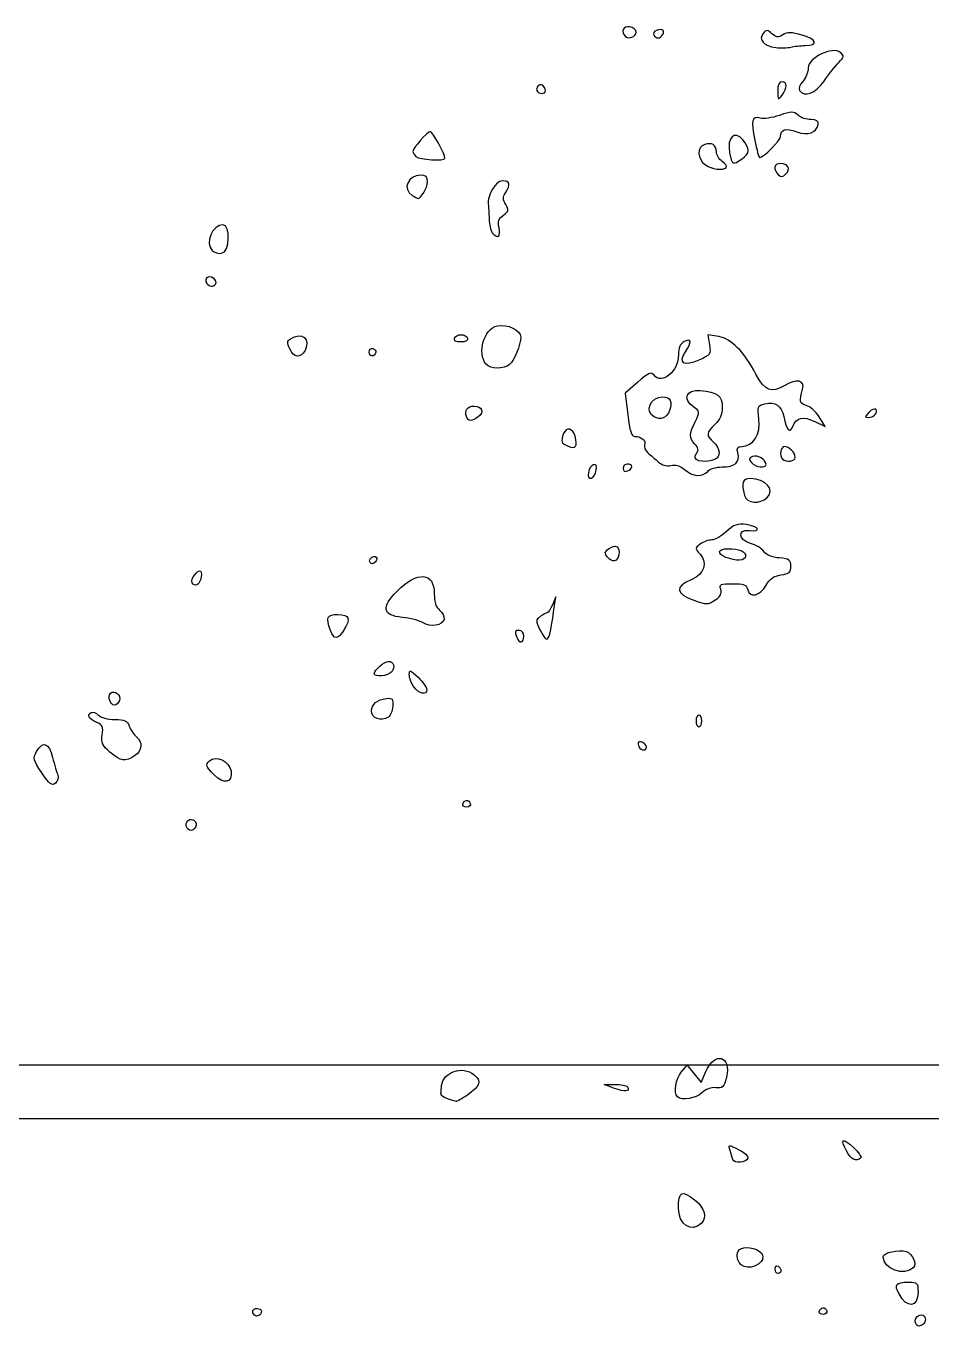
# Model space of a CAD drawing. Header units: centimetres. Extents: x -9.1 to 23.1, y -7.7 to 7.6.
# Drawn here: x 6.627 to 8.654, y 0.932 to 3.842 of the extents above; entities that cross this region are included whole.
import ezdxf

# ---------------------------------------------------------------- set-up
doc = ezdxf.new("R2010")
doc.units = ezdxf.units.CM
doc.header["$MEASUREMENT"] = 0
doc.layers.add('Layer 1', color=7, linetype='Continuous')

msp = doc.modelspace()

# ---------------------------------------------------------------- linework, layer by layer
at = {"layer": 'Layer 1'}
for points, knots in [([(7.9675, 3.81872), (7.95722, 3.829), (7.96332, 3.84157), (7.97762, 3.83954), (7.97762, 3.83954), (7.9857, 3.83839), (7.99232, 3.83308), (7.99232, 3.82774), (7.99232, 3.82774), (7.99232, 3.81736), (7.97512, 3.81111), (7.96751, 3.81872), (7.96751, 3.81872), (7.96751, 3.81872), (7.9675, 3.81872), (7.9675, 3.81872)], [0, 0, 0, 0, 0.2, 0.2, 0.2, 0.2, 0.4, 0.4, 0.4, 0.4, 0.6, 0.6, 0.6, 0.6, 1, 1, 1, 1]), ([(8.03147, 3.82115), (8.02923, 3.82477), (8.03213, 3.82954), (8.0379, 3.83176), (8.0379, 3.83176), (8.05041, 3.83656), (8.05738, 3.83127), (8.05136, 3.82154), (8.05136, 3.82154), (8.04594, 3.81277), (8.03676, 3.81259), (8.03147, 3.82113), (8.03147, 3.82113), (8.03147, 3.82113), (8.03147, 3.82115), (8.03147, 3.82115)], [0, 0, 0, 0, 0.2, 0.2, 0.2, 0.2, 0.4, 0.4, 0.4, 0.4, 0.6, 0.6, 0.6, 0.6, 1, 1, 1, 1]), ([(8.30447, 3.79343), (8.27763, 3.79668), (8.26487, 3.81089), (8.27636, 3.82474), (8.27636, 3.82474), (8.28376, 3.83365), (8.28584, 3.8336), (8.29613, 3.82429), (8.29613, 3.82429), (8.30551, 3.8158), (8.30999, 3.81535), (8.32039, 3.82186), (8.32039, 3.82186), (8.33053, 3.82819), (8.3394, 3.82799), (8.36353, 3.82087), (8.36353, 3.82087), (8.39678, 3.81106), (8.40047, 3.79872), (8.37037, 3.79802), (8.37037, 3.79802), (8.3599, 3.79761), (8.34545, 3.79609), (8.33826, 3.79427), (8.33826, 3.79427), (8.33108, 3.79246), (8.31586, 3.79209), (8.30446, 3.79345), (8.30446, 3.79345), (8.30446, 3.79345), (8.30447, 3.79343), (8.30447, 3.79343)], [0, 0, 0, 0, 0.1111111, 0.1111111, 0.1111111, 0.1111111, 0.2222222, 0.2222222, 0.2222222, 0.2222222, 0.3333333, 0.3333333, 0.3333333, 0.3333333, 0.4444444, 0.4444444, 0.4444444, 0.4444444, 0.5555556, 0.5555556, 0.5555556, 0.5555556, 0.6666667, 0.6666667, 0.6666667, 0.6666667, 0.7777778, 0.7777778, 0.7777778, 0.7777778, 1, 1, 1, 1]), ([(8.35752, 3.6976), (8.35516, 3.70143), (8.35852, 3.71039), (8.365, 3.71754), (8.365, 3.71754), (8.37148, 3.72469), (8.3769, 3.73836), (8.37707, 3.7479), (8.37707, 3.7479), (8.37748, 3.77061), (8.43176, 3.79658), (8.44897, 3.78229), (8.44897, 3.78229), (8.45813, 3.77469), (8.45777, 3.77239), (8.4455, 3.75999), (8.4455, 3.75999), (8.43798, 3.75239), (8.42323, 3.73367), (8.41272, 3.71841), (8.41272, 3.71841), (8.39368, 3.69074), (8.3678, 3.68097), (8.35752, 3.69759), (8.35752, 3.69759), (8.35752, 3.69759), (8.35752, 3.6976), (8.35752, 3.6976)], [0, 0, 0, 0, 0.125, 0.125, 0.125, 0.125, 0.25, 0.25, 0.25, 0.25, 0.375, 0.375, 0.375, 0.375, 0.5, 0.5, 0.5, 0.5, 0.625, 0.625, 0.625, 0.625, 0.75, 0.75, 0.75, 0.75, 1, 1, 1, 1]), ([(7.77121, 3.69485), (7.76621, 3.69985), (7.77176, 3.71027), (7.77943, 3.71027), (7.77943, 3.71027), (7.78243, 3.71027), (7.78657, 3.70586), (7.78864, 3.70047), (7.78864, 3.70047), (7.79237, 3.69076), (7.77947, 3.6866), (7.77122, 3.69485), (7.77122, 3.69485), (7.77122, 3.69485), (7.77121, 3.69485), (7.77121, 3.69485)], [0, 0, 0, 0, 0.2, 0.2, 0.2, 0.2, 0.4, 0.4, 0.4, 0.4, 0.6, 0.6, 0.6, 0.6, 1, 1, 1, 1]), ([(8.30898, 3.69559), (8.30886, 3.7102), (8.31183, 3.71682), (8.31857, 3.71682), (8.31857, 3.71682), (8.33103, 3.71682), (8.33113, 3.70337), (8.31878, 3.68705), (8.31878, 3.68705), (8.30971, 3.67506), (8.30918, 3.67552), (8.30898, 3.6956), (8.30898, 3.6956), (8.30898, 3.6956), (8.30898, 3.69559), (8.30898, 3.69559)], [0, 0, 0, 0, 0.2, 0.2, 0.2, 0.2, 0.4, 0.4, 0.4, 0.4, 0.6, 0.6, 0.6, 0.6, 1, 1, 1, 1]), ([(8.25764, 3.58635), (8.24869, 3.6297), (8.25153, 3.64094), (8.26996, 3.63509), (8.26996, 3.63509), (8.27669, 3.63295), (8.29594, 3.63587), (8.31274, 3.64157), (8.31274, 3.64157), (8.3402, 3.6509), (8.3444, 3.65093), (8.35435, 3.64198), (8.35435, 3.64198), (8.36044, 3.63647), (8.37348, 3.63196), (8.38334, 3.63196), (8.38334, 3.63196), (8.39647, 3.63196), (8.4007, 3.62908), (8.39915, 3.62123), (8.39915, 3.62123), (8.39535, 3.60194), (8.37708, 3.59563), (8.35165, 3.60483), (8.35165, 3.60483), (8.32618, 3.61404), (8.3154, 3.61082), (8.3154, 3.59402), (8.3154, 3.59402), (8.3154, 3.58514), (8.27702, 3.54705), (8.26807, 3.54705), (8.26807, 3.54705), (8.2668, 3.54705), (8.2621, 3.56475), (8.25764, 3.58639), (8.25764, 3.58639), (8.25764, 3.58639), (8.25764, 3.58635), (8.25764, 3.58635)], [0, 0, 0, 0, 0.0909091, 0.0909091, 0.0909091, 0.0909091, 0.1818182, 0.1818182, 0.1818182, 0.1818182, 0.2727273, 0.2727273, 0.2727273, 0.2727273, 0.3636364, 0.3636364, 0.3636364, 0.3636364, 0.4545455, 0.4545455, 0.4545455, 0.4545455, 0.5454545, 0.5454545, 0.5454545, 0.5454545, 0.6363636, 0.6363636, 0.6363636, 0.6363636, 0.7272727, 0.7272727, 0.7272727, 0.7272727, 0.8181818, 0.8181818, 0.8181818, 0.8181818, 1, 1, 1, 1]), ([(8.20136, 3.55771), (8.19489, 3.59218), (8.21244, 3.60962), (8.23092, 3.58708), (8.23092, 3.58708), (8.24733, 3.56706), (8.24688, 3.55658), (8.22905, 3.54409), (8.22905, 3.54409), (8.20865, 3.5298), (8.2064, 3.53091), (8.20137, 3.55771), (8.20137, 3.55771), (8.20137, 3.55771), (8.20136, 3.55771), (8.20136, 3.55771)], [0, 0, 0, 0, 0.2, 0.2, 0.2, 0.2, 0.4, 0.4, 0.4, 0.4, 0.6, 0.6, 0.6, 0.6, 1, 1, 1, 1]), ([(7.49929, 3.54932), (7.49555, 3.55307), (7.49248, 3.55825), (7.49248, 3.56085), (7.49248, 3.56085), (7.49248, 3.56794), (7.52548, 3.60576), (7.53167, 3.60576), (7.53167, 3.60576), (7.53657, 3.60576), (7.56433, 3.55456), (7.56433, 3.54551), (7.56433, 3.54551), (7.56433, 3.53879), (7.50643, 3.54218), (7.49929, 3.5493), (7.49929, 3.5493), (7.49929, 3.5493), (7.49929, 3.54932), (7.49929, 3.54932)], [0, 0, 0, 0, 0.1666667, 0.1666667, 0.1666667, 0.1666667, 0.3333333, 0.3333333, 0.3333333, 0.3333333, 0.5, 0.5, 0.5, 0.5, 0.6666667, 0.6666667, 0.6666667, 0.6666667, 1, 1, 1, 1]), ([(8.14701, 3.53103), (8.12863, 3.5439), (8.12773, 3.57072), (8.1455, 3.57636), (8.1455, 3.57636), (8.16211, 3.58163), (8.17168, 3.57566), (8.17168, 3.56004), (8.17168, 3.56004), (8.17168, 3.55327), (8.17754, 3.54363), (8.1847, 3.53861), (8.1847, 3.53861), (8.19186, 3.5336), (8.19578, 3.52755), (8.19341, 3.52518), (8.19341, 3.52518), (8.18579, 3.51756), (8.16195, 3.52056), (8.14701, 3.53103)], [0, 0, 0, 0, 0.1666667, 0.1666667, 0.1666667, 0.1666667, 0.3333333, 0.3333333, 0.3333333, 0.3333333, 0.5, 0.5, 0.5, 0.5, 0.6666667, 0.6666667, 0.6666667, 0.6666667, 1, 1, 1, 1]), ([(8.31019, 3.50906), (8.29825, 3.521), (8.30074, 3.53393), (8.31498, 3.53393), (8.31498, 3.53393), (8.33215, 3.53393), (8.33856, 3.52167), (8.32729, 3.5104), (8.32729, 3.5104), (8.32009, 3.5032), (8.31635, 3.50291), (8.31019, 3.50908), (8.31019, 3.50908), (8.31019, 3.50908), (8.31019, 3.50906), (8.31019, 3.50906)], [0, 0, 0, 0, 0.2, 0.2, 0.2, 0.2, 0.4, 0.4, 0.4, 0.4, 0.6, 0.6, 0.6, 0.6, 1, 1, 1, 1]), ([(7.49083, 3.46261), (7.46792, 3.47595), (7.4815, 3.5078), (7.5101, 3.5078), (7.5101, 3.5078), (7.52165, 3.5078), (7.52512, 3.50414), (7.52512, 3.49194), (7.52512, 3.49194), (7.52512, 3.47962), (7.51013, 3.45461), (7.50343, 3.45575), (7.50343, 3.45575), (7.50279, 3.45575), (7.49712, 3.45896), (7.49083, 3.46261)], [0, 0, 0, 0, 0.2, 0.2, 0.2, 0.2, 0.4, 0.4, 0.4, 0.4, 0.6, 0.6, 0.6, 0.6, 1, 1, 1, 1]), ([(7.67022, 3.37881), (7.66653, 3.3833), (7.66328, 3.39726), (7.663, 3.40983), (7.663, 3.40983), (7.66271, 3.4224), (7.66194, 3.4371), (7.66126, 3.44249), (7.66126, 3.44249), (7.65865, 3.46333), (7.67778, 3.49474), (7.6931, 3.49474), (7.6931, 3.49474), (7.70988, 3.49474), (7.71175, 3.48751), (7.69989, 3.46852), (7.69989, 3.46852), (7.69339, 3.45812), (7.69349, 3.45282), (7.70037, 3.4418), (7.70037, 3.4418), (7.7079, 3.42975), (7.70724, 3.42686), (7.69503, 3.4183), (7.69503, 3.4183), (7.68412, 3.41066), (7.68201, 3.40444), (7.68527, 3.38959), (7.68527, 3.38959), (7.68959, 3.36991), (7.682, 3.36447), (7.67022, 3.3788), (7.67022, 3.3788), (7.67022, 3.3788), (7.67022, 3.37881), (7.67022, 3.37881)], [0, 0, 0, 0, 0.1, 0.1, 0.1, 0.1, 0.2, 0.2, 0.2, 0.2, 0.3, 0.3, 0.3, 0.3, 0.4, 0.4, 0.4, 0.4, 0.5, 0.5, 0.5, 0.5, 0.6, 0.6, 0.6, 0.6, 0.7, 0.7, 0.7, 0.7, 0.8, 0.8, 0.8, 0.8, 1, 1, 1, 1]), ([(7.04336, 3.33905), (7.02694, 3.35547), (7.04383, 3.39677), (7.06698, 3.39677), (7.06698, 3.39677), (7.08514, 3.39677), (7.08285, 3.33546), (7.06459, 3.33284), (7.06459, 3.33284), (7.05736, 3.33181), (7.04781, 3.33461), (7.04336, 3.33905)], [0, 0, 0, 0, 0.25, 0.25, 0.25, 0.25, 0.5, 0.5, 0.5, 0.5, 1, 1, 1, 1]), ([(7.05107, 3.26424), (7.05304, 3.26741), (7.05053, 3.27345), (7.04551, 3.27762), (7.04551, 3.27762), (7.03533, 3.28607), (7.0249, 3.27634), (7.03194, 3.26498), (7.03194, 3.26498), (7.03694, 3.25689), (7.04631, 3.25653), (7.05108, 3.26424), (7.05108, 3.26424), (7.05108, 3.26424), (7.05107, 3.26424), (7.05107, 3.26424)], [0, 0, 0, 0, 0.2, 0.2, 0.2, 0.2, 0.4, 0.4, 0.4, 0.4, 0.6, 0.6, 0.6, 0.6, 1, 1, 1, 1]), ([(7.70898, 3.08403), (7.71909, 3.09211), (7.73392, 3.12853), (7.73392, 3.14527), (7.73392, 3.14527), (7.73392, 3.16079), (7.70365, 3.17539), (7.68154, 3.17054), (7.68154, 3.17054), (7.65145, 3.16393), (7.63567, 3.1096), (7.65654, 3.08447), (7.65654, 3.08447), (7.66557, 3.07358), (7.6956, 3.07333), (7.70898, 3.08402), (7.70898, 3.08402), (7.70898, 3.08402), (7.70898, 3.08403), (7.70898, 3.08403)], [0, 0, 0, 0, 0.1666667, 0.1666667, 0.1666667, 0.1666667, 0.3333333, 0.3333333, 0.3333333, 0.3333333, 0.5, 0.5, 0.5, 0.5, 0.6666667, 0.6666667, 0.6666667, 0.6666667, 1, 1, 1, 1]), ([(7.25113, 3.11559), (7.26477, 3.14108), (7.244, 3.15766), (7.21857, 3.14157), (7.21857, 3.14157), (7.21094, 3.13674), (7.2106, 3.13241), (7.2168, 3.11881), (7.2168, 3.11881), (7.22604, 3.09853), (7.24124, 3.0971), (7.25113, 3.1156), (7.25113, 3.1156), (7.25113, 3.1156), (7.25113, 3.11559), (7.25113, 3.11559)], [0, 0, 0, 0, 0.2, 0.2, 0.2, 0.2, 0.4, 0.4, 0.4, 0.4, 0.6, 0.6, 0.6, 0.6, 1, 1, 1, 1]), ([(7.615, 3.14263), (7.6135, 3.14712), (7.60689, 3.15079), (7.6003, 3.15079), (7.6003, 3.15079), (7.59371, 3.15079), (7.5871, 3.14713), (7.5856, 3.14263), (7.5856, 3.14263), (7.58387, 3.13746), (7.58926, 3.13447), (7.6003, 3.13447), (7.6003, 3.13447), (7.61133, 3.13447), (7.61672, 3.13748), (7.615, 3.14263)], [0, 0, 0, 0, 0.2, 0.2, 0.2, 0.2, 0.4, 0.4, 0.4, 0.4, 0.6, 0.6, 0.6, 0.6, 1, 1, 1, 1]), ([(8.10034, 2.84877), (8.08994, 2.85742), (8.07922, 2.86071), (8.06942, 2.85825), (8.06942, 2.85825), (8.0599, 2.85586), (8.04977, 2.8587), (8.04172, 2.86601), (8.04172, 2.86601), (8.03474, 2.87235), (8.02421, 2.88151), (8.01832, 2.88637), (8.01832, 2.88637), (8.01243, 2.89123), (8.00915, 2.89922), (8.01103, 2.90412), (8.01103, 2.90412), (8.01477, 2.91386), (8.00433, 2.92281), (7.9889, 2.92308), (7.9889, 2.92308), (7.98163, 2.92308), (7.97757, 2.93576), (7.97318, 2.97165), (7.97318, 2.97165), (7.97318, 2.97165), (7.96725, 3.02005), (7.96725, 3.02005), (7.96725, 3.02005), (7.96725, 3.02005), (7.99604, 3.04484), (7.99604, 3.04484), (7.99604, 3.04484), (8.02024, 3.06568), (8.02598, 3.06811), (8.03208, 3.06012), (8.03208, 3.06012), (8.0493, 3.03754), (8.08688, 3.06872), (8.08688, 3.1056), (8.08688, 3.1056), (8.08688, 3.12184), (8.09069, 3.13057), (8.09994, 3.13552), (8.09994, 3.13552), (8.11638, 3.14432), (8.11729, 3.13507), (8.10223, 3.11209), (8.10223, 3.11209), (8.08569, 3.08684), (8.09883, 3.07895), (8.13262, 3.09386), (8.13262, 3.09386), (8.15841, 3.10524), (8.15973, 3.10714), (8.15634, 3.12805), (8.15634, 3.12805), (8.15634, 3.12805), (8.15275, 3.1502), (8.15275, 3.1502), (8.15275, 3.1502), (8.15275, 3.1502), (8.17696, 3.14637), (8.17696, 3.14637), (8.17696, 3.14637), (8.20464, 3.14199), (8.23437, 3.11202), (8.26012, 3.06253), (8.26012, 3.06253), (8.2796, 3.0251), (8.29519, 3.01897), (8.32463, 3.03716), (8.32463, 3.03716), (8.35101, 3.05346), (8.37087, 3.04915), (8.36456, 3.02849), (8.36456, 3.02849), (8.35655, 3.00224), (8.35799, 2.99599), (8.37289, 2.99229), (8.37289, 2.99229), (8.38112, 2.99023), (8.39398, 2.97889), (8.40147, 2.96706), (8.40147, 2.96706), (8.40147, 2.96706), (8.41508, 2.94555), (8.41508, 2.94555), (8.41508, 2.94555), (8.41508, 2.94555), (8.39199, 2.95656), (8.39199, 2.95656), (8.39199, 2.95656), (8.36549, 2.9692), (8.35009, 2.96565), (8.34251, 2.94515), (8.34251, 2.94515), (8.33627, 2.92828), (8.32881, 2.9367), (8.32245, 2.96779), (8.32245, 2.96779), (8.31747, 2.99213), (8.30317, 3.00162), (8.28019, 2.99585), (8.28019, 2.99585), (8.2633, 2.99161), (8.26269, 2.99005), (8.26691, 2.96187), (8.26691, 2.96187), (8.27184, 2.92901), (8.25404, 2.90041), (8.22866, 2.90041), (8.22866, 2.90041), (8.21881, 2.90041), (8.21681, 2.8972), (8.21973, 2.88605), (8.21973, 2.88605), (8.2251, 2.8655), (8.21307, 2.85469), (8.18484, 2.85469), (8.18484, 2.85469), (8.17101, 2.85469), (8.15677, 2.85042), (8.15218, 2.84489), (8.15218, 2.84489), (8.14096, 2.83137), (8.11931, 2.83299), (8.10034, 2.84876), (8.10034, 2.84876), (8.10034, 2.84876), (8.10034, 2.84877), (8.10034, 2.84877)], [0, 0, 0, 0, 0.0294118, 0.0294118, 0.0294118, 0.0294118, 0.0588235, 0.0588235, 0.0588235, 0.0588235, 0.0882353, 0.0882353, 0.0882353, 0.0882353, 0.1176471, 0.1176471, 0.1176471, 0.1176471, 0.1470588, 0.1470588, 0.1470588, 0.1470588, 0.1764706, 0.1764706, 0.1764706, 0.1764706, 0.2058824, 0.2058824, 0.2058824, 0.2058824, 0.2352941, 0.2352941, 0.2352941, 0.2352941, 0.2647059, 0.2647059, 0.2647059, 0.2647059, 0.2941176, 0.2941176, 0.2941176, 0.2941176, 0.3235294, 0.3235294, 0.3235294, 0.3235294, 0.3529412, 0.3529412, 0.3529412, 0.3529412, 0.3823529, 0.3823529, 0.3823529, 0.3823529, 0.4117647, 0.4117647, 0.4117647, 0.4117647, 0.4411765, 0.4411765, 0.4411765, 0.4411765, 0.4705882, 0.4705882, 0.4705882, 0.4705882, 0.5, 0.5, 0.5, 0.5, 0.5294118, 0.5294118, 0.5294118, 0.5294118, 0.5588235, 0.5588235, 0.5588235, 0.5588235, 0.5882353, 0.5882353, 0.5882353, 0.5882353, 0.6176471, 0.6176471, 0.6176471, 0.6176471, 0.6470588, 0.6470588, 0.6470588, 0.6470588, 0.6764706, 0.6764706, 0.6764706, 0.6764706, 0.7058824, 0.7058824, 0.7058824, 0.7058824, 0.7352941, 0.7352941, 0.7352941, 0.7352941, 0.7647059, 0.7647059, 0.7647059, 0.7647059, 0.7941176, 0.7941176, 0.7941176, 0.7941176, 0.8235294, 0.8235294, 0.8235294, 0.8235294, 0.8529412, 0.8529412, 0.8529412, 0.8529412, 0.8823529, 0.8823529, 0.8823529, 0.8823529, 0.9117647, 0.9117647, 0.9117647, 0.9117647, 0.9411765, 0.9411765, 0.9411765, 0.9411765, 1, 1, 1, 1]), ([(7.40924, 3.11127), (7.41014, 3.11456), (7.4072, 3.11848), (7.40271, 3.11998), (7.40271, 3.11998), (7.39822, 3.12146), (7.39455, 3.1178), (7.39455, 3.11182), (7.39455, 3.11182), (7.39455, 3.10076), (7.40626, 3.10033), (7.40925, 3.11128), (7.40925, 3.11128), (7.40925, 3.11128), (7.40924, 3.11127), (7.40924, 3.11127)], [0, 0, 0, 0, 0.2, 0.2, 0.2, 0.2, 0.4, 0.4, 0.4, 0.4, 0.6, 0.6, 0.6, 0.6, 1, 1, 1, 1]), ([(8.16797, 2.8717), (8.18224, 2.87718), (8.1809, 2.89602), (8.16524, 2.91019), (8.16524, 2.91019), (8.14826, 2.92555), (8.14877, 2.93166), (8.1685, 2.94995), (8.1685, 2.94995), (8.17995, 2.96056), (8.18483, 2.97194), (8.18483, 2.98802), (8.18483, 2.98802), (8.18483, 3.01451), (8.17428, 3.02255), (8.13546, 3.02568), (8.13546, 3.02568), (8.10405, 3.02819), (8.09526, 3.00694), (8.12042, 2.98932), (8.12042, 2.98932), (8.1348, 2.97925), (8.13488, 2.97851), (8.12406, 2.95581), (8.12406, 2.95581), (8.11031, 2.92699), (8.11027, 2.92075), (8.12369, 2.90592), (8.12369, 2.90592), (8.13181, 2.89694), (8.13261, 2.89196), (8.12701, 2.88521), (8.12701, 2.88521), (8.1143, 2.86989), (8.14063, 2.8612), (8.16797, 2.87169), (8.16797, 2.87169), (8.16797, 2.87169), (8.16797, 2.8717), (8.16797, 2.8717)], [0, 0, 0, 0, 0.0909091, 0.0909091, 0.0909091, 0.0909091, 0.1818182, 0.1818182, 0.1818182, 0.1818182, 0.2727273, 0.2727273, 0.2727273, 0.2727273, 0.3636364, 0.3636364, 0.3636364, 0.3636364, 0.4545455, 0.4545455, 0.4545455, 0.4545455, 0.5454545, 0.5454545, 0.5454545, 0.5454545, 0.6363636, 0.6363636, 0.6363636, 0.6363636, 0.7272727, 0.7272727, 0.7272727, 0.7272727, 0.8181818, 0.8181818, 0.8181818, 0.8181818, 1, 1, 1, 1]), ([(8.06696, 2.98131), (8.07407, 3.00044), (8.06845, 3.01142), (8.05155, 3.01142), (8.05155, 3.01142), (8.02391, 3.01142), (8.01024, 2.97921), (8.03259, 2.96671), (8.03259, 2.96671), (8.04715, 2.95856), (8.06063, 2.96428), (8.06696, 2.98131)], [0, 0, 0, 0, 0.25, 0.25, 0.25, 0.25, 0.5, 0.5, 0.5, 0.5, 1, 1, 1, 1]), ([(7.63888, 2.96706), (7.65279, 2.97723), (7.64731, 2.99091), (7.62933, 2.99091), (7.62933, 2.99091), (7.61465, 2.99091), (7.6072, 2.98082), (7.61222, 2.96774), (7.61222, 2.96774), (7.61675, 2.95594), (7.62344, 2.95577), (7.63888, 2.96708), (7.63888, 2.96708), (7.63888, 2.96708), (7.63888, 2.96706), (7.63888, 2.96706)], [0, 0, 0, 0, 0.2, 0.2, 0.2, 0.2, 0.4, 0.4, 0.4, 0.4, 0.6, 0.6, 0.6, 0.6, 1, 1, 1, 1]), ([(8.51302, 2.97675), (8.51909, 2.98282), (8.5259, 2.98596), (8.52814, 2.98372), (8.52814, 2.98372), (8.53457, 2.97729), (8.5247, 2.96571), (8.51279, 2.96571), (8.51279, 2.96571), (8.50282, 2.96571), (8.50284, 2.96657), (8.51304, 2.97675), (8.51304, 2.97675), (8.51304, 2.97675), (8.51302, 2.97675), (8.51302, 2.97675)], [0, 0, 0, 0, 0.2, 0.2, 0.2, 0.2, 0.4, 0.4, 0.4, 0.4, 0.6, 0.6, 0.6, 0.6, 1, 1, 1, 1]), ([(7.8403, 2.90098), (7.82496, 2.90675), (7.82296, 2.91202), (7.82957, 2.92926), (7.82957, 2.92926), (7.8356, 2.94498), (7.85098, 2.94159), (7.85551, 2.92354), (7.85551, 2.92354), (7.86128, 2.90054), (7.85728, 2.8946), (7.8403, 2.90098)], [0, 0, 0, 0, 0.25, 0.25, 0.25, 0.25, 0.5, 0.5, 0.5, 0.5, 1, 1, 1, 1]), ([(8.25021, 2.8644), (8.24367, 2.87227), (8.24416, 2.87489), (8.25276, 2.87819), (8.25276, 2.87819), (8.26352, 2.88232), (8.2828, 2.87091), (8.2828, 2.86041), (8.2828, 2.86041), (8.2828, 2.851), (8.2589, 2.85392), (8.25021, 2.8644)], [0, 0, 0, 0, 0.25, 0.25, 0.25, 0.25, 0.5, 0.5, 0.5, 0.5, 1, 1, 1, 1]), ([(8.31981, 2.87209), (8.31214, 2.87976), (8.31516, 2.90039), (8.32395, 2.90039), (8.32395, 2.90039), (8.33487, 2.90039), (8.34812, 2.88715), (8.34812, 2.87622), (8.34812, 2.87622), (8.34812, 2.86743), (8.32749, 2.86441), (8.31982, 2.87208), (8.31982, 2.87208), (8.31982, 2.87208), (8.31981, 2.87209), (8.31981, 2.87209)], [0, 0, 0, 0, 0.2, 0.2, 0.2, 0.2, 0.4, 0.4, 0.4, 0.4, 0.6, 0.6, 0.6, 0.6, 1, 1, 1, 1]), ([(7.88548, 2.84201), (7.88668, 2.85021), (7.89158, 2.85821), (7.89638, 2.85979), (7.89638, 2.85979), (7.9023, 2.86172), (7.90439, 2.8579), (7.90291, 2.84775), (7.90291, 2.84775), (7.90171, 2.83955), (7.89681, 2.83155), (7.89201, 2.82996), (7.89201, 2.82996), (7.88609, 2.82803), (7.884, 2.83185), (7.88548, 2.842), (7.88548, 2.842), (7.88548, 2.842), (7.88548, 2.84201), (7.88548, 2.84201)], [0, 0, 0, 0, 0.1666667, 0.1666667, 0.1666667, 0.1666667, 0.3333333, 0.3333333, 0.3333333, 0.3333333, 0.5, 0.5, 0.5, 0.5, 0.6666667, 0.6666667, 0.6666667, 0.6666667, 1, 1, 1, 1]), ([(7.96277, 2.85162), (7.96277, 2.8569), (7.96718, 2.86121), (7.97257, 2.86121), (7.97257, 2.86121), (7.97796, 2.86121), (7.98237, 2.85858), (7.98237, 2.85538), (7.98237, 2.85538), (7.98237, 2.85217), (7.97796, 2.84786), (7.97257, 2.84579), (7.97257, 2.84579), (7.9666, 2.84348), (7.96277, 2.84579), (7.96277, 2.85162)], [0, 0, 0, 0, 0.2, 0.2, 0.2, 0.2, 0.4, 0.4, 0.4, 0.4, 0.6, 0.6, 0.6, 0.6, 1, 1, 1, 1]), ([(8.23467, 2.791), (8.22689, 2.82004), (8.22975, 2.82856), (8.24731, 2.82856), (8.24731, 2.82856), (8.28196, 2.82856), (8.30357, 2.80454), (8.28532, 2.78629), (8.28532, 2.78629), (8.26961, 2.77058), (8.23938, 2.7734), (8.23466, 2.791), (8.23466, 2.791), (8.23466, 2.791), (8.23467, 2.791), (8.23467, 2.791)], [0, 0, 0, 0, 0.2, 0.2, 0.2, 0.2, 0.4, 0.4, 0.4, 0.4, 0.6, 0.6, 0.6, 0.6, 1, 1, 1, 1]), ([(8.1215, 2.55637), (8.07954, 2.57173), (8.07793, 2.58677), (8.11653, 2.60289), (8.11653, 2.60289), (8.14449, 2.61457), (8.15284, 2.64003), (8.13514, 2.65959), (8.13514, 2.65959), (8.12333, 2.67264), (8.12334, 2.67321), (8.13562, 2.68218), (8.13562, 2.68218), (8.14254, 2.68724), (8.15412, 2.69139), (8.16135, 2.69139), (8.16135, 2.69139), (8.16857, 2.69139), (8.18344, 2.69983), (8.19439, 2.71014), (8.19439, 2.71014), (8.21096, 2.72576), (8.21839, 2.72837), (8.23879, 2.72575), (8.23879, 2.72575), (8.26666, 2.72217), (8.27285, 2.70948), (8.24532, 2.71237), (8.24532, 2.71237), (8.2179, 2.71525), (8.22042, 2.69075), (8.24829, 2.68353), (8.24829, 2.68353), (8.2598, 2.68052), (8.27316, 2.67249), (8.27796, 2.66563), (8.27796, 2.66563), (8.28346, 2.65778), (8.29628, 2.65237), (8.31254, 2.65104), (8.31254, 2.65104), (8.33519, 2.64919), (8.33838, 2.64691), (8.33838, 2.6326), (8.33838, 2.6326), (8.33838, 2.619), (8.33465, 2.61573), (8.31602, 2.61301), (8.31602, 2.61301), (8.29975, 2.61062), (8.29073, 2.60441), (8.28287, 2.59015), (8.28287, 2.59015), (8.26974, 2.56631), (8.24693, 2.56067), (8.24187, 2.58001), (8.24187, 2.58001), (8.23897, 2.59111), (8.23313, 2.59341), (8.20792, 2.59341), (8.20792, 2.59341), (8.1809, 2.59341), (8.17793, 2.59201), (8.18145, 2.5809), (8.18145, 2.5809), (8.18417, 2.57234), (8.18076, 2.56513), (8.17064, 2.55804), (8.17064, 2.55804), (8.15359, 2.54609), (8.14985, 2.54596), (8.1215, 2.55635), (8.1215, 2.55635), (8.1215, 2.55635), (8.1215, 2.55637), (8.1215, 2.55637)], [0, 0, 0, 0, 0.05, 0.05, 0.05, 0.05, 0.1, 0.1, 0.1, 0.1, 0.15, 0.15, 0.15, 0.15, 0.2, 0.2, 0.2, 0.2, 0.25, 0.25, 0.25, 0.25, 0.3, 0.3, 0.3, 0.3, 0.35, 0.35, 0.35, 0.35, 0.4, 0.4, 0.4, 0.4, 0.45, 0.45, 0.45, 0.45, 0.5, 0.5, 0.5, 0.5, 0.55, 0.55, 0.55, 0.55, 0.6, 0.6, 0.6, 0.6, 0.65, 0.65, 0.65, 0.65, 0.7, 0.7, 0.7, 0.7, 0.75, 0.75, 0.75, 0.75, 0.8, 0.8, 0.8, 0.8, 0.85, 0.85, 0.85, 0.85, 0.9, 0.9, 0.9, 0.9, 1, 1, 1, 1]), ([(7.95373, 2.6582), (7.95712, 2.67569), (7.94607, 2.68284), (7.93179, 2.67239), (7.93179, 2.67239), (7.92109, 2.66456), (7.92058, 2.66176), (7.92822, 2.65255), (7.92822, 2.65255), (7.9389, 2.63968), (7.95064, 2.64227), (7.95373, 2.65819), (7.95373, 2.65819), (7.95373, 2.65819), (7.95373, 2.6582), (7.95373, 2.6582)], [0, 0, 0, 0, 0.2, 0.2, 0.2, 0.2, 0.4, 0.4, 0.4, 0.4, 0.6, 0.6, 0.6, 0.6, 1, 1, 1, 1]), ([(7.4107, 2.6526), (7.40448, 2.65882), (7.392, 2.64873), (7.39664, 2.64124), (7.39664, 2.64124), (7.3994, 2.63678), (7.40305, 2.63689), (7.40774, 2.64165), (7.40774, 2.64165), (7.41159, 2.64548), (7.41292, 2.65045), (7.4107, 2.65267), (7.4107, 2.65267), (7.4107, 2.65267), (7.4107, 2.6526), (7.4107, 2.6526)], [0, 0, 0, 0, 0.2, 0.2, 0.2, 0.2, 0.4, 0.4, 0.4, 0.4, 0.6, 0.6, 0.6, 0.6, 1, 1, 1, 1]), ([(8.23714, 2.65478), (8.23714, 2.66577), (8.22307, 2.67181), (8.19742, 2.67181), (8.19742, 2.67181), (8.1748, 2.67181), (8.17232, 2.66076), (8.19306, 2.65242), (8.19306, 2.65242), (8.21554, 2.64338), (8.23714, 2.64454), (8.23714, 2.65477), (8.23714, 2.65477), (8.23714, 2.65477), (8.23714, 2.65478), (8.23714, 2.65478)], [0, 0, 0, 0, 0.2, 0.2, 0.2, 0.2, 0.4, 0.4, 0.4, 0.4, 0.6, 0.6, 0.6, 0.6, 1, 1, 1, 1]), ([(7.01773, 2.60355), (7.0201, 2.611), (7.02005, 2.61908), (7.01765, 2.6215), (7.01765, 2.6215), (7.01195, 2.6272), (6.99407, 2.60287), (6.99859, 2.59556), (6.99859, 2.59556), (7.00458, 2.58587), (7.01329, 2.58951), (7.01775, 2.60355), (7.01775, 2.60355), (7.01775, 2.60355), (7.01773, 2.60355), (7.01773, 2.60355)], [0, 0, 0, 0, 0.2, 0.2, 0.2, 0.2, 0.4, 0.4, 0.4, 0.4, 0.6, 0.6, 0.6, 0.6, 1, 1, 1, 1]), ([(7.56215, 2.51375), (7.56339, 2.5203), (7.55901, 2.52963), (7.55241, 2.53446), (7.55241, 2.53446), (7.54405, 2.54058), (7.54041, 2.5516), (7.54041, 2.5708), (7.54041, 2.5708), (7.54041, 2.61976), (7.50276, 2.62246), (7.45709, 2.57679), (7.45709, 2.57679), (7.42092, 2.54062), (7.42444, 2.52263), (7.46857, 2.51797), (7.46857, 2.51797), (7.48653, 2.51608), (7.5071, 2.51095), (7.51429, 2.50659), (7.51429, 2.50659), (7.53281, 2.49534), (7.55942, 2.49933), (7.56216, 2.51376), (7.56216, 2.51376), (7.56216, 2.51376), (7.56215, 2.51375), (7.56215, 2.51375)], [0, 0, 0, 0, 0.125, 0.125, 0.125, 0.125, 0.25, 0.25, 0.25, 0.25, 0.375, 0.375, 0.375, 0.375, 0.5, 0.5, 0.5, 0.5, 0.625, 0.625, 0.625, 0.625, 0.75, 0.75, 0.75, 0.75, 1, 1, 1, 1]), ([(7.77691, 2.49046), (7.76711, 2.51011), (7.76716, 2.51216), (7.77768, 2.51985), (7.77768, 2.51985), (7.7839, 2.5244), (7.7908, 2.52812), (7.79301, 2.52812), (7.79301, 2.52812), (7.79522, 2.52812), (7.80042, 2.5362), (7.80457, 2.54608), (7.80457, 2.54608), (7.80457, 2.54608), (7.8121, 2.56404), (7.8121, 2.56404), (7.8121, 2.56404), (7.8121, 2.56404), (7.80944, 2.54445), (7.80944, 2.54445), (7.80944, 2.54445), (7.798, 2.46014), (7.79474, 2.45472), (7.77691, 2.49046)], [0, 0, 0, 0, 0.1428571, 0.1428571, 0.1428571, 0.1428571, 0.2857143, 0.2857143, 0.2857143, 0.2857143, 0.4285714, 0.4285714, 0.4285714, 0.4285714, 0.5714286, 0.5714286, 0.5714286, 0.5714286, 0.7142857, 0.7142857, 0.7142857, 0.7142857, 1, 1, 1, 1]), ([(7.33707, 2.48836), (7.35416, 2.51445), (7.35073, 2.52451), (7.32476, 2.52451), (7.32476, 2.52451), (7.30005, 2.52451), (7.29715, 2.51826), (7.30827, 2.48901), (7.30827, 2.48901), (7.31625, 2.46802), (7.32363, 2.46785), (7.33707, 2.48835), (7.33707, 2.48835), (7.33707, 2.48835), (7.33707, 2.48836), (7.33707, 2.48836)], [0, 0, 0, 0, 0.2, 0.2, 0.2, 0.2, 0.4, 0.4, 0.4, 0.4, 0.6, 0.6, 0.6, 0.6, 1, 1, 1, 1]), ([(7.72514, 2.47314), (7.71954, 2.48774), (7.71998, 2.48894), (7.73097, 2.48894), (7.73097, 2.48894), (7.73641, 2.48894), (7.74077, 2.48313), (7.74077, 2.47588), (7.74077, 2.47588), (7.74077, 2.46031), (7.73074, 2.45856), (7.72514, 2.47316), (7.72514, 2.47316), (7.72514, 2.47316), (7.72514, 2.47314), (7.72514, 2.47314)], [0, 0, 0, 0, 0.2, 0.2, 0.2, 0.2, 0.4, 0.4, 0.4, 0.4, 0.6, 0.6, 0.6, 0.6, 1, 1, 1, 1]), ([(7.44517, 2.39656), (7.45364, 2.40676), (7.44927, 2.4197), (7.43737, 2.4197), (7.43737, 2.4197), (7.42856, 2.4197), (7.40622, 2.40024), (7.40622, 2.39256), (7.40622, 2.39256), (7.40622, 2.38329), (7.43676, 2.38642), (7.44517, 2.39655), (7.44517, 2.39655), (7.44517, 2.39655), (7.44517, 2.39656), (7.44517, 2.39656)], [0, 0, 0, 0, 0.2, 0.2, 0.2, 0.2, 0.4, 0.4, 0.4, 0.4, 0.6, 0.6, 0.6, 0.6, 1, 1, 1, 1]), ([(7.52368, 2.35659), (7.52368, 2.36131), (7.51486, 2.37361), (7.50409, 2.38394), (7.50409, 2.38394), (7.48663, 2.40067), (7.4845, 2.40131), (7.4845, 2.38988), (7.4845, 2.38988), (7.4845, 2.38282), (7.48907, 2.37051), (7.49467, 2.36253), (7.49467, 2.36253), (7.50581, 2.34663), (7.52369, 2.34297), (7.52369, 2.35659), (7.52369, 2.35659), (7.52369, 2.35659), (7.52368, 2.35659), (7.52368, 2.35659)], [0, 0, 0, 0, 0.1666667, 0.1666667, 0.1666667, 0.1666667, 0.3333333, 0.3333333, 0.3333333, 0.3333333, 0.5, 0.5, 0.5, 0.5, 0.6666667, 0.6666667, 0.6666667, 0.6666667, 1, 1, 1, 1]), ([(6.83573, 2.33235), (6.84035, 2.34439), (6.82456, 2.35694), (6.8158, 2.34818), (6.8158, 2.34818), (6.80867, 2.34105), (6.81521, 2.32189), (6.82478, 2.32189), (6.82478, 2.32189), (6.8286, 2.32189), (6.83353, 2.3266), (6.83573, 2.33235)], [0, 0, 0, 0, 0.25, 0.25, 0.25, 0.25, 0.5, 0.5, 0.5, 0.5, 1, 1, 1, 1]), ([(7.43776, 2.29489), (7.44239, 2.29781), (7.4468, 2.30881), (7.44756, 2.31928), (7.44756, 2.31928), (7.44876, 2.33587), (7.4469, 2.3381), (7.43314, 2.33658), (7.43314, 2.33658), (7.41283, 2.33432), (7.39996, 2.32351), (7.39996, 2.30869), (7.39996, 2.30869), (7.39996, 2.29211), (7.42119, 2.28437), (7.43777, 2.29489), (7.43777, 2.29489), (7.43777, 2.29489), (7.43776, 2.29489), (7.43776, 2.29489)], [0, 0, 0, 0, 0.1666667, 0.1666667, 0.1666667, 0.1666667, 0.3333333, 0.3333333, 0.3333333, 0.3333333, 0.5, 0.5, 0.5, 0.5, 0.6666667, 0.6666667, 0.6666667, 0.6666667, 1, 1, 1, 1]), ([(6.86976, 2.20828), (6.88681, 2.22022), (6.88856, 2.23868), (6.8738, 2.25093), (6.8738, 2.25093), (6.86804, 2.25571), (6.86076, 2.26636), (6.85763, 2.27459), (6.85763, 2.27459), (6.85298, 2.28683), (6.84706, 2.28956), (6.82519, 2.28956), (6.82519, 2.28956), (6.81005, 2.28956), (6.79416, 2.29384), (6.78858, 2.29942), (6.78858, 2.29942), (6.78316, 2.30484), (6.77602, 2.30761), (6.77272, 2.30557), (6.77272, 2.30557), (6.7624, 2.29919), (6.76608, 2.29195), (6.78376, 2.2839), (6.78376, 2.2839), (6.7983, 2.27728), (6.8003, 2.27305), (6.7974, 2.25509), (6.7974, 2.25509), (6.79454, 2.23741), (6.79728, 2.23121), (6.81465, 2.21627), (6.81465, 2.21627), (6.83849, 2.19574), (6.84956, 2.19414), (6.86977, 2.2083), (6.86977, 2.2083), (6.86977, 2.2083), (6.86976, 2.20828), (6.86976, 2.20828)], [0, 0, 0, 0, 0.0909091, 0.0909091, 0.0909091, 0.0909091, 0.1818182, 0.1818182, 0.1818182, 0.1818182, 0.2727273, 0.2727273, 0.2727273, 0.2727273, 0.3636364, 0.3636364, 0.3636364, 0.3636364, 0.4545455, 0.4545455, 0.4545455, 0.4545455, 0.5454545, 0.5454545, 0.5454545, 0.5454545, 0.6363636, 0.6363636, 0.6363636, 0.6363636, 0.7272727, 0.7272727, 0.7272727, 0.7272727, 0.8181818, 0.8181818, 0.8181818, 0.8181818, 1, 1, 1, 1]), ([(8.12611, 2.28646), (8.12611, 2.29364), (8.12905, 2.29952), (8.13264, 2.29952), (8.13264, 2.29952), (8.13623, 2.29952), (8.13917, 2.29364), (8.13917, 2.28646), (8.13917, 2.28646), (8.13917, 2.27928), (8.13623, 2.2734), (8.13264, 2.2734), (8.13264, 2.2734), (8.12905, 2.2734), (8.12611, 2.27928), (8.12611, 2.28646)], [0, 0, 0, 0, 0.2, 0.2, 0.2, 0.2, 0.4, 0.4, 0.4, 0.4, 0.6, 0.6, 0.6, 0.6, 1, 1, 1, 1]), ([(6.69795, 2.16496), (6.69562, 2.17067), (6.69034, 2.18857), (6.68622, 2.20473), (6.68622, 2.20473), (6.67772, 2.23809), (6.66454, 2.24286), (6.65041, 2.21769), (6.65041, 2.21769), (6.64188, 2.20249), (6.64277, 2.19891), (6.66223, 2.17007), (6.66223, 2.17007), (6.67956, 2.14439), (6.68494, 2.14027), (6.69273, 2.14673), (6.69273, 2.14673), (6.69799, 2.15109), (6.7003, 2.15918), (6.69794, 2.16496), (6.69794, 2.16496), (6.69794, 2.16496), (6.69795, 2.16496), (6.69795, 2.16496)], [0, 0, 0, 0, 0.1428571, 0.1428571, 0.1428571, 0.1428571, 0.2857143, 0.2857143, 0.2857143, 0.2857143, 0.4285714, 0.4285714, 0.4285714, 0.4285714, 0.5714286, 0.5714286, 0.5714286, 0.5714286, 0.7142857, 0.7142857, 0.7142857, 0.7142857, 1, 1, 1, 1]), ([(7.99849, 2.22812), (7.99612, 2.23195), (7.99575, 2.23665), (7.99767, 2.23857), (7.99767, 2.23857), (8.00235, 2.24325), (8.01509, 2.23499), (8.01509, 2.2273), (8.01509, 2.2273), (8.01509, 2.21895), (8.00381, 2.21951), (7.99849, 2.22812)], [0, 0, 0, 0, 0.25, 0.25, 0.25, 0.25, 0.5, 0.5, 0.5, 0.5, 1, 1, 1, 1]), ([(7.08561, 2.17456), (7.08252, 2.19582), (7.05097, 2.21077), (7.03754, 2.19733), (7.03754, 2.19733), (7.02783, 2.18762), (7.02862, 2.18512), (7.04748, 2.16583), (7.04748, 2.16583), (7.06994, 2.14286), (7.08957, 2.14735), (7.08562, 2.17456), (7.08562, 2.17456), (7.08562, 2.17456), (7.08561, 2.17456), (7.08561, 2.17456)], [0, 0, 0, 0, 0.2, 0.2, 0.2, 0.2, 0.4, 0.4, 0.4, 0.4, 0.6, 0.6, 0.6, 0.6, 1, 1, 1, 1]), ([(-1.65949, 1.39675), (-1.65603, 1.40124), (-1.65516, 1.41226), (-1.65756, 1.42124), (-1.65756, 1.42124), (-1.65996, 1.43022), (-1.65902, 1.44419), (-1.65546, 1.45229), (-1.65546, 1.45229), (-1.6465, 1.47269), (-1.65357, 1.47693), (-1.68198, 1.46821), (-1.68198, 1.46821), (-1.71113, 1.45926), (-1.71807, 1.46463), (-1.71527, 1.49388), (-1.71527, 1.49388), (-1.71527, 1.49388), (-1.71316, 1.51594), (-1.71316, 1.51594), (-1.71316, 1.51594), (-1.71316, 1.51594), (-1.6515, 1.51595), (-1.6515, 1.51595), (-1.6515, 1.51595), (-1.6515, 1.51595), (22.84334, 1.51595), (22.84334, 1.51595), (22.84334, 1.51595), (22.84334, 1.51595), (22.84863, 1.53637), (22.84863, 1.53637), (22.84863, 1.53637), (22.85322, 1.55408), (22.8568, 1.55679), (22.8756, 1.55679), (22.8756, 1.55679), (22.88752, 1.55679), (22.91113, 1.56149), (22.92806, 1.56724), (22.92806, 1.56724), (22.94499, 1.57299), (22.96602, 1.57769), (22.97479, 1.57769), (22.97479, 1.57769), (22.99881, 1.57769), (23.02955, 1.64394), (23.009, 1.65141), (23.009, 1.65141), (22.99309, 1.6572), (23.01403, 1.67905), (23.03402, 1.67752), (23.03402, 1.67752), (23.05735, 1.67575), (23.06656, 1.68366), (23.08218, 1.71897), (23.08218, 1.71897), (23.09118, 1.73931), (23.09865, 1.7475), (23.10823, 1.7475), (23.10823, 1.7475), (23.12216, 1.7475), (23.12777, 1.78053), (23.11666, 1.79711), (23.11666, 1.79711), (23.10811, 1.80987), (23.05088, 1.8138), (23.03406, 1.80279), (23.03406, 1.80279), (23.01634, 1.79118), (23.008, 1.79773), (23.00045, 1.82918), (23.00045, 1.82918), (22.99787, 1.83993), (22.99276, 1.85254), (22.9891, 1.85718), (22.9891, 1.85718), (22.98451, 1.86299), (22.98479, 1.86797), (22.99, 1.87318), (22.99, 1.87318), (23.00096, 1.88414), (22.99948, 1.91078), (22.98791, 1.91078), (22.98791, 1.91078), (22.97528, 1.91078), (22.95563, 1.94117), (22.95472, 1.96213), (22.95472, 1.96213), (22.95381, 1.98292), (22.93913, 1.98866), (22.93428, 1.97011), (22.93428, 1.97011), (22.93144, 1.95923), (22.92872, 1.95782), (22.92173, 1.96362), (22.92173, 1.96362), (22.90926, 1.97397), (22.87995, 1.96539), (22.88014, 1.95147), (22.88014, 1.95147), (22.88022, 1.94525), (22.88603, 1.93282), (22.89306, 1.92384), (22.89306, 1.92384), (22.90733, 1.90559), (22.90956, 1.89342), (22.89925, 1.88998), (22.89925, 1.88998), (22.89153, 1.88743), (22.87953, 1.84158), (22.88512, 1.836), (22.88512, 1.836), (22.8871, 1.83402), (22.8941, 1.83242), (22.90069, 1.83242), (22.90069, 1.83242), (22.91537, 1.83242), (22.91626, 1.81736), (22.9024, 1.8035), (22.9024, 1.8035), (22.88758, 1.78868), (22.87405, 1.79086), (22.86708, 1.8092), (22.86708, 1.8092), (22.86374, 1.81798), (22.84912, 1.83635), (22.8346, 1.85002), (22.8346, 1.85002), (22.80515, 1.87773), (22.80318, 1.88684), (22.81933, 1.9207), (22.81933, 1.9207), (22.82835, 1.93962), (22.82898, 1.94653), (22.82259, 1.95676), (22.82259, 1.95676), (22.80232, 1.98921), (22.81825, 2.00544), (22.86368, 1.99863), (22.86368, 1.99863), (22.88777, 1.99501), (22.89203, 1.99641), (22.90166, 2.01112), (22.90166, 2.01112), (22.90829, 2.02123), (22.91, 2.02923), (22.90605, 2.03167), (22.90605, 2.03167), (22.89678, 2.0374), (22.89809, 2.05663), (22.90922, 2.07808), (22.90922, 2.07808), (22.92179, 2.1023), (22.91114, 2.11438), (22.8949, 2.09432), (22.8949, 2.09432), (22.8871, 2.08469), (22.87933, 2.08128), (22.87178, 2.08418), (22.87178, 2.08418), (22.85782, 2.08954), (22.85691, 2.104), (22.8702, 2.1091), (22.8702, 2.1091), (22.88498, 2.11477), (22.88204, 2.12847), (22.86191, 2.14775), (22.86191, 2.14775), (22.83216, 2.17624), (22.78856, 2.17331), (22.78856, 2.14281), (22.78856, 2.14281), (22.78856, 2.10642), (22.75631, 2.09357), (22.72139, 2.11605), (22.72139, 2.11605), (22.71343, 2.12117), (22.69664, 2.12723), (22.68407, 2.12951), (22.68407, 2.12951), (22.66227, 2.13346), (22.66087, 2.13256), (22.65394, 2.11014), (22.65394, 2.11014), (22.64773, 2.09006), (22.64845, 2.08437), (22.65884, 2.07116), (22.65884, 2.07116), (22.67535, 2.05017), (22.67417, 2.0423), (22.6533, 2.03437), (22.6533, 2.03437), (22.64059, 2.02954), (22.6315, 2.02982), (22.62108, 2.0354), (22.62108, 2.0354), (22.6131, 2.03967), (22.60197, 2.04139), (22.59634, 2.03923), (22.59634, 2.03923), (22.58067, 2.03322), (22.58416, 2.01201), (22.60243, 2.00223), (22.60243, 2.00223), (22.62305, 1.9912), (22.62329, 1.97206), (22.60313, 1.94686), (22.60313, 1.94686), (22.58874, 1.92888), (22.58633, 1.92807), (22.57124, 1.93614), (22.57124, 1.93614), (22.53599, 1.955), (22.49801, 1.91346), (22.52412, 1.8846), (22.52412, 1.8846), (22.53012, 1.87797), (22.53357, 1.86719), (22.53178, 1.86065), (22.53178, 1.86065), (22.52051, 1.81935), (22.52086, 1.81328), (22.53525, 1.79987), (22.53525, 1.79987), (22.54757, 1.7884), (22.54858, 1.78434), (22.54183, 1.77354), (22.54183, 1.77354), (22.52598, 1.74815), (22.53138, 1.73288), (22.55443, 1.73794), (22.55443, 1.73794), (22.57277, 1.74197), (22.57444, 1.74115), (22.5698, 1.73029), (22.5698, 1.73029), (22.56295, 1.71428), (22.56174, 1.5578), (22.56843, 1.55366), (22.56843, 1.55366), (22.57128, 1.55189), (22.57775, 1.55407), (22.58281, 1.55809), (22.58281, 1.55809), (22.60206, 1.57407), (22.64056, 1.54712), (22.6251, 1.52848), (22.6251, 1.52848), (22.61813, 1.52009), (22.6198, 1.51529), (22.63527, 1.49914), (22.63527, 1.49914), (22.65271, 1.48094), (22.65446, 1.48046), (22.66581, 1.49073), (22.66581, 1.49073), (22.68258, 1.50591), (22.69514, 1.49345), (22.68298, 1.47368), (22.68298, 1.47368), (22.67531, 1.46123), (22.67594, 1.45824), (22.68828, 1.44842), (22.68828, 1.44842), (22.69598, 1.44229), (22.70414, 1.43103), (22.70642, 1.4234), (22.70642, 1.4234), (22.70875, 1.41557), (22.72116, 1.40517), (22.73487, 1.39954), (22.73487, 1.39954), (22.76595, 1.38678), (22.7662, 1.38676), (22.77367, 1.39645), (22.77367, 1.39645), (22.77367, 1.39645), (-1.65949, 1.39675), (-1.65949, 1.39675)], [0, 0, 0, 0, 0.0140845, 0.0140845, 0.0140845, 0.0140845, 0.028169, 0.028169, 0.028169, 0.028169, 0.0422535, 0.0422535, 0.0422535, 0.0422535, 0.056338, 0.056338, 0.056338, 0.056338, 0.0704225, 0.0704225, 0.0704225, 0.0704225, 0.084507, 0.084507, 0.084507, 0.084507, 0.0985915, 0.0985915, 0.0985915, 0.0985915, 0.1126761, 0.1126761, 0.1126761, 0.1126761, 0.1267606, 0.1267606, 0.1267606, 0.1267606, 0.1408451, 0.1408451, 0.1408451, 0.1408451, 0.1549296, 0.1549296, 0.1549296, 0.1549296, 0.1690141, 0.1690141, 0.1690141, 0.1690141, 0.1830986, 0.1830986, 0.1830986, 0.1830986, 0.1971831, 0.1971831, 0.1971831, 0.1971831, 0.2112676, 0.2112676, 0.2112676, 0.2112676, 0.2253521, 0.2253521, 0.2253521, 0.2253521, 0.2394366, 0.2394366, 0.2394366, 0.2394366, 0.2535211, 0.2535211, 0.2535211, 0.2535211, 0.2676056, 0.2676056, 0.2676056, 0.2676056, 0.2816901, 0.2816901, 0.2816901, 0.2816901, 0.2957746, 0.2957746, 0.2957746, 0.2957746, 0.3098592, 0.3098592, 0.3098592, 0.3098592, 0.3239437, 0.3239437, 0.3239437, 0.3239437, 0.3380282, 0.3380282, 0.3380282, 0.3380282, 0.3521127, 0.3521127, 0.3521127, 0.3521127, 0.3661972, 0.3661972, 0.3661972, 0.3661972, 0.3802817, 0.3802817, 0.3802817, 0.3802817, 0.3943662, 0.3943662, 0.3943662, 0.3943662, 0.4084507, 0.4084507, 0.4084507, 0.4084507, 0.4225352, 0.4225352, 0.4225352, 0.4225352, 0.4366197, 0.4366197, 0.4366197, 0.4366197, 0.4507042, 0.4507042, 0.4507042, 0.4507042, 0.4647887, 0.4647887, 0.4647887, 0.4647887, 0.4788732, 0.4788732, 0.4788732, 0.4788732, 0.4929577, 0.4929577, 0.4929577, 0.4929577, 0.5070423, 0.5070423, 0.5070423, 0.5070423, 0.5211268, 0.5211268, 0.5211268, 0.5211268, 0.5352113, 0.5352113, 0.5352113, 0.5352113, 0.5492958, 0.5492958, 0.5492958, 0.5492958, 0.5633803, 0.5633803, 0.5633803, 0.5633803, 0.5774648, 0.5774648, 0.5774648, 0.5774648, 0.5915493, 0.5915493, 0.5915493, 0.5915493, 0.6056338, 0.6056338, 0.6056338, 0.6056338, 0.6197183, 0.6197183, 0.6197183, 0.6197183, 0.6338028, 0.6338028, 0.6338028, 0.6338028, 0.6478873, 0.6478873, 0.6478873, 0.6478873, 0.6619718, 0.6619718, 0.6619718, 0.6619718, 0.6760563, 0.6760563, 0.6760563, 0.6760563, 0.6901408, 0.6901408, 0.6901408, 0.6901408, 0.7042254, 0.7042254, 0.7042254, 0.7042254, 0.7183099, 0.7183099, 0.7183099, 0.7183099, 0.7323944, 0.7323944, 0.7323944, 0.7323944, 0.7464789, 0.7464789, 0.7464789, 0.7464789, 0.7605634, 0.7605634, 0.7605634, 0.7605634, 0.7746479, 0.7746479, 0.7746479, 0.7746479, 0.7887324, 0.7887324, 0.7887324, 0.7887324, 0.8028169, 0.8028169, 0.8028169, 0.8028169, 0.8169014, 0.8169014, 0.8169014, 0.8169014, 0.8309859, 0.8309859, 0.8309859, 0.8309859, 0.8450704, 0.8450704, 0.8450704, 0.8450704, 0.8591549, 0.8591549, 0.8591549, 0.8591549, 0.8732394, 0.8732394, 0.8732394, 0.8732394, 0.8873239, 0.8873239, 0.8873239, 0.8873239, 0.9014085, 0.9014085, 0.9014085, 0.9014085, 0.915493, 0.915493, 0.915493, 0.915493, 0.9295775, 0.9295775, 0.9295775, 0.9295775, 0.943662, 0.943662, 0.943662, 0.943662, 0.9577465, 0.9577465, 0.9577465, 0.9577465, 0.971831, 0.971831, 0.971831, 0.971831, 1, 1, 1, 1]), ([(7.62091, 2.10191), (7.61783, 2.11116), (7.60733, 2.11014), (7.60404, 2.10026), (7.60404, 2.10026), (7.60284, 2.09668), (7.60676, 2.09373), (7.61275, 2.09373), (7.61275, 2.09373), (7.61874, 2.09373), (7.62241, 2.09739), (7.62091, 2.10189), (7.62091, 2.10189), (7.62091, 2.10189), (7.62091, 2.10191), (7.62091, 2.10191)], [0, 0, 0, 0, 0.2, 0.2, 0.2, 0.2, 0.4, 0.4, 0.4, 0.4, 0.6, 0.6, 0.6, 0.6, 1, 1, 1, 1]), ([(7.00612, 2.04861), (7.01285, 2.0595), (6.99771, 2.07199), (6.9887, 2.06298), (6.9887, 2.06298), (6.98116, 2.05545), (6.98588, 2.04151), (6.99597, 2.04151), (6.99597, 2.04151), (6.99914, 2.04151), (7.0037, 2.04472), (7.00612, 2.04861)], [0, 0, 0, 0, 0.25, 0.25, 0.25, 0.25, 0.5, 0.5, 0.5, 0.5, 1, 1, 1, 1]), ([(8.1393, 1.45412), (8.14755, 1.46237), (8.15927, 1.4667), (8.17024, 1.46555), (8.17024, 1.46555), (8.18577, 1.46394), (8.18865, 1.4667), (8.19409, 1.4884), (8.19409, 1.4884), (8.20623, 1.53689), (8.16727, 1.54791), (8.14787, 1.50148), (8.14787, 1.50148), (8.14787, 1.50148), (8.13765, 1.47702), (8.13765, 1.47702), (8.13765, 1.47702), (8.13765, 1.47702), (8.1218, 1.49649), (8.1218, 1.49649), (8.1218, 1.49649), (8.1218, 1.49649), (8.10595, 1.51596), (8.10595, 1.51596), (8.10595, 1.51596), (8.10595, 1.51596), (8.09313, 1.50054), (8.09313, 1.50054), (8.09313, 1.50054), (8.08068, 1.48556), (8.07585, 1.45401), (8.08467, 1.4452), (8.08467, 1.4452), (8.09381, 1.43606), (8.1266, 1.44141), (8.13931, 1.45412), (8.13931, 1.45412), (8.13931, 1.45412), (8.1393, 1.45412), (8.1393, 1.45412)], [0, 0, 0, 0, 0.0909091, 0.0909091, 0.0909091, 0.0909091, 0.1818182, 0.1818182, 0.1818182, 0.1818182, 0.2727273, 0.2727273, 0.2727273, 0.2727273, 0.3636364, 0.3636364, 0.3636364, 0.3636364, 0.4545455, 0.4545455, 0.4545455, 0.4545455, 0.5454545, 0.5454545, 0.5454545, 0.5454545, 0.6363636, 0.6363636, 0.6363636, 0.6363636, 0.7272727, 0.7272727, 0.7272727, 0.7272727, 0.8181818, 0.8181818, 0.8181818, 0.8181818, 1, 1, 1, 1]), ([(7.61446, 1.44901), (7.6428, 1.46836), (7.64678, 1.48055), (7.62934, 1.49467), (7.62934, 1.49467), (7.60356, 1.51555), (7.5599, 1.50083), (7.55684, 1.47024), (7.55684, 1.47024), (7.5563, 1.46485), (7.55557, 1.4569), (7.55521, 1.45257), (7.55521, 1.45257), (7.55467, 1.44614), (7.56591, 1.44047), (7.59007, 1.43497), (7.59007, 1.43497), (7.59164, 1.43456), (7.60262, 1.44093), (7.61446, 1.44901)], [0, 0, 0, 0, 0.1666667, 0.1666667, 0.1666667, 0.1666667, 0.3333333, 0.3333333, 0.3333333, 0.3333333, 0.5, 0.5, 0.5, 0.5, 0.6666667, 0.6666667, 0.6666667, 0.6666667, 1, 1, 1, 1]), ([(7.97256, 1.46742), (7.97049, 1.47075), (7.95795, 1.47327), (7.9447, 1.473), (7.9447, 1.473), (7.9447, 1.473), (7.92059, 1.47251), (7.92059, 1.47251), (7.92059, 1.47251), (7.92059, 1.47251), (7.94345, 1.46407), (7.94345, 1.46407), (7.94345, 1.46407), (7.96701, 1.45537), (7.97915, 1.45677), (7.97256, 1.46745), (7.97256, 1.46745), (7.97256, 1.46745), (7.97256, 1.46742), (7.97256, 1.46742)], [0, 0, 0, 0, 0.1666667, 0.1666667, 0.1666667, 0.1666667, 0.3333333, 0.3333333, 0.3333333, 0.3333333, 0.5, 0.5, 0.5, 0.5, 0.6666667, 0.6666667, 0.6666667, 0.6666667, 1, 1, 1, 1]), ([(8.24216, 1.30813), (8.24352, 1.31226), (8.23522, 1.32035), (8.22371, 1.32609), (8.22371, 1.32609), (8.19779, 1.33902), (8.19786, 1.33903), (8.20236, 1.3251), (8.20236, 1.3251), (8.20439, 1.31881), (8.20722, 1.30979), (8.20866, 1.30505), (8.20866, 1.30505), (8.21176, 1.29483), (8.23861, 1.2973), (8.24217, 1.30814), (8.24217, 1.30814), (8.24217, 1.30814), (8.24216, 1.30813), (8.24216, 1.30813)], [0, 0, 0, 0, 0.1666667, 0.1666667, 0.1666667, 0.1666667, 0.3333333, 0.3333333, 0.3333333, 0.3333333, 0.5, 0.5, 0.5, 0.5, 0.6666667, 0.6666667, 0.6666667, 0.6666667, 1, 1, 1, 1]), ([(8.49457, 1.30836), (8.49704, 1.31083), (8.48983, 1.32126), (8.47857, 1.33155), (8.47857, 1.33155), (8.45397, 1.35402), (8.44842, 1.35144), (8.46256, 1.32409), (8.46256, 1.32409), (8.47254, 1.30479), (8.48491, 1.29872), (8.49457, 1.30837), (8.49457, 1.30837), (8.49457, 1.30837), (8.49457, 1.30836), (8.49457, 1.30836)], [0, 0, 0, 0, 0.2, 0.2, 0.2, 0.2, 0.4, 0.4, 0.4, 0.4, 0.6, 0.6, 0.6, 0.6, 1, 1, 1, 1]), ([(8.13778, 1.16167), (8.15187, 1.17576), (8.14614, 1.19587), (8.12268, 1.21458), (8.12268, 1.21458), (8.09446, 1.2371), (8.08683, 1.23319), (8.08683, 1.19622), (8.08683, 1.19622), (8.08683, 1.15944), (8.11586, 1.13975), (8.13777, 1.16167), (8.13777, 1.16167), (8.13777, 1.16167), (8.13778, 1.16167), (8.13778, 1.16167)], [0, 0, 0, 0, 0.2, 0.2, 0.2, 0.2, 0.4, 0.4, 0.4, 0.4, 0.6, 0.6, 0.6, 0.6, 1, 1, 1, 1]), ([(8.26685, 1.07173), (8.28242, 1.08311), (8.27606, 1.10037), (8.25427, 1.10584), (8.25427, 1.10584), (8.23236, 1.11134), (8.21805, 1.10526), (8.21805, 1.09051), (8.21805, 1.09051), (8.21805, 1.06516), (8.24413, 1.05512), (8.26685, 1.07173)], [0, 0, 0, 0, 0.25, 0.25, 0.25, 0.25, 0.5, 0.5, 0.5, 0.5, 1, 1, 1, 1]), ([(8.61239, 1.06268), (8.62103, 1.07111), (8.61086, 1.09441), (8.59657, 1.09895), (8.59657, 1.09895), (8.57964, 1.10432), (8.5448, 1.09648), (8.5448, 1.08727), (8.5448, 1.08727), (8.5448, 1.05997), (8.59201, 1.04279), (8.61239, 1.06268)], [0, 0, 0, 0, 0.25, 0.25, 0.25, 0.25, 0.5, 0.5, 0.5, 0.5, 1, 1, 1, 1]), ([(8.31621, 1.05596), (8.31621, 1.05934), (8.31327, 1.06392), (8.30968, 1.06615), (8.30968, 1.06615), (8.30609, 1.06837), (8.30315, 1.06561), (8.30315, 1.06), (8.30315, 1.06), (8.30315, 1.0544), (8.30609, 1.04982), (8.30968, 1.04982), (8.30968, 1.04982), (8.31327, 1.04982), (8.31621, 1.05258), (8.31621, 1.05596)], [0, 0, 0, 0, 0.2, 0.2, 0.2, 0.2, 0.4, 0.4, 0.4, 0.4, 0.6, 0.6, 0.6, 0.6, 1, 1, 1, 1]), ([(8.62292, 1.00806), (8.62292, 1.02882), (8.62154, 1.03022), (8.60115, 1.03022), (8.60115, 1.03022), (8.57271, 1.03022), (8.56925, 1.02579), (8.58059, 1.00386), (8.58059, 1.00386), (8.59761, 0.97095), (8.62292, 0.97347), (8.62292, 1.00806)], [0, 0, 0, 0, 0.25, 0.25, 0.25, 0.25, 0.5, 0.5, 0.5, 0.5, 1, 1, 1, 1]), ([(7.15361, 0.96527), (7.15361, 0.96865), (7.1492, 0.97142), (7.14381, 0.97142), (7.14381, 0.97142), (7.13371, 0.97142), (7.13083, 0.96371), (7.13819, 0.95636), (7.13819, 0.95636), (7.14341, 0.95114), (7.15361, 0.95706), (7.15361, 0.96528), (7.15361, 0.96528), (7.15361, 0.96528), (7.15361, 0.96527), (7.15361, 0.96527)], [0, 0, 0, 0, 0.2, 0.2, 0.2, 0.2, 0.4, 0.4, 0.4, 0.4, 0.6, 0.6, 0.6, 0.6, 1, 1, 1, 1]), ([(8.41876, 0.96652), (8.41568, 0.97577), (8.40518, 0.97475), (8.40189, 0.96487), (8.40189, 0.96487), (8.40069, 0.96129), (8.40461, 0.95834), (8.4106, 0.95834), (8.4106, 0.95834), (8.41659, 0.95834), (8.42026, 0.962), (8.41876, 0.9665), (8.41876, 0.9665), (8.41876, 0.9665), (8.41876, 0.96652), (8.41876, 0.96652)], [0, 0, 0, 0, 0.2, 0.2, 0.2, 0.2, 0.4, 0.4, 0.4, 0.4, 0.6, 0.6, 0.6, 0.6, 1, 1, 1, 1]), ([(8.63843, 0.94183), (8.64262, 0.95274), (8.63289, 0.96116), (8.62309, 0.9551), (8.62309, 0.9551), (8.61333, 0.94906), (8.61521, 0.93224), (8.62565, 0.93224), (8.62565, 0.93224), (8.63065, 0.93224), (8.6364, 0.93655), (8.63843, 0.94183)], [0, 0, 0, 0, 0.25, 0.25, 0.25, 0.25, 0.5, 0.5, 0.5, 0.5, 1, 1, 1, 1])]:
    msp.add_open_spline(points, degree=3, knots=knots, dxfattribs=at)

doc.saveas('drawing.dxf')
